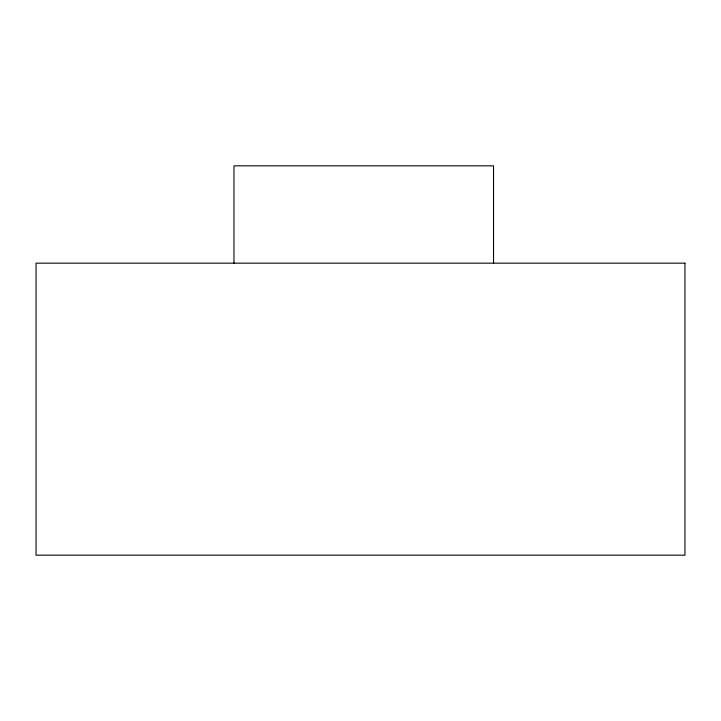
<?xml version="1.0" encoding="UTF-8"?>
<svg xmlns="http://www.w3.org/2000/svg" width="721" height="721" viewBox="0 0 721 721"><rect width="100%" height="100%" fill="white"/><g stroke="black" fill="none" stroke-linecap="round" stroke-linejoin="round"><path stroke-width="1.08" d="M493.525 263.589L493.525 165.83L233.965 165.83L233.965 263.589M684.95 263.165L36.05 263.165L36.05 555.17L684.95 555.17L684.95 263.165"/></g></svg>
